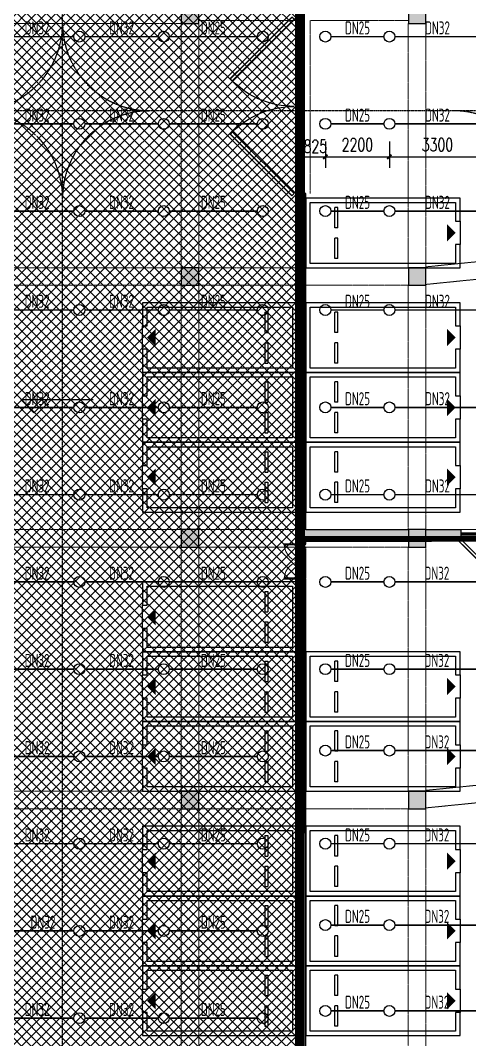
# Model space of a CAD drawing. Extents: x 6824721 to 16538177, y 2478193 to 6665639.
# Drawn here: x 8794641 to 8810068, y 2838464 to 2873509 of the extents above; entities that cross this region are included whole.
import ezdxf

# ---------------------------------------------------------------- set-up
doc = ezdxf.new("R2010")
doc.units = 0
doc.header["$LTSCALE"] = 10
for name, pattern in [('__DASH', [0.35, 0.25, -0.1]), ('DASH', [0.35, 0.25, -0.1]), ('DASHEDX2', [1.5, 1, -0.5])]:
    doc.linetypes.add(name, pattern=pattern)
for name, color, linetype in [('0-wo', 8, 'Continuous'), ('00-停车位', 67, 'Continuous'), ('PUB_HATCH', 8, 'Continuous'), ('S-梁-虚线', 4, 'DASH'), ('W-EQUIP_喷头', 7, 'Continuous'), ('W-PIPE-喷淋中', 6, 'Continuous'), ('W-TEXT_喷淋', 7, 'Continuous'), ('W-TWT_DIM', 3, 'Continuous'), ('WALL', 9, 'Continuous'), ('排水', 224, 'DASHEDX2')]:
    doc.layers.add(name, color=color, linetype=linetype)
doc.layers.add('钢梁', color=141, linetype='Continuous', lineweight=18)
doc.styles.add('_TCH_DIM_T3', font='SIMPLEX', dxfattribs={"width": 0.705882, "bigfont": 'GBCBIG'})
doc.styles.add('_TWT_PIPEDN', font='TSSDENG', dxfattribs={"width": 0.8, "height": 3.5, "bigfont": 'TSSDCHN'})
doc.dimstyles.new('_TWT_ARCH&&150', dxfattribs={"dimtxt": 446.25, "dimasz": 150, "dimexe": 375, "dimexo": 450, "dimgap": 189.375, "dimtad": 1, "dimdec": 0, "dimzin": 0, "dimdsep": 46, "dimtxsty": '_TCH_DIM_T3', "dimblk": 'ARCHTICK', "dimcen": 0.09, "dimclrt": 7, "dimazin": 2, "dimtfac": 1, "dimtdec": 0, "dimtix": 1, "dimtmove": 2, "dimatfit": 3, "dimfxl": 0, "dimtolj": 1, "dimtzin": 0, "dimarcsym": 0})

# ---------------------------------------------------------------- blocks, each defined once
blk = doc.blocks.new('车位2400x5300')
at = {"layer": '00-停车位', "color": 251}
for p, q in [((-875, -1000), (-175, -1000)), ((-875, -1100), (-875, -1000)), ((-175, -1100), (-175, -1000)), ((175, -1000), (875, -1000)), ((175, -1100), (175, -1000)), ((875, -1100), (875, -1000)), ((-875, -1100), (-175, -1100)), ((175, -1100), (875, -1100)), ((400, -5300), (-400, -5300))]:
    blk.add_line(p, q, dxfattribs=at)
blk.add_lwpolyline([(400, -5150), (400, -5300), (1200, -5300), (1200, 0), (-1200, 0), (-1200, -5300), (-400, -5300), (-400, -5150), (-1050, -5150), (-1050, -150), (1050, -150), (1050, -5150), (400, -5150)], dxfattribs=at)
blk.add_lwpolyline([(0, -5150, 0, 600, 0), (0, -4850, 600, 600, 0)], format="xyseb", dxfattribs=at)
blk = doc.blocks.new('_FZH')
blk.add_lwpolyline([(-0.5, -0.5), (0.5, -0.5), (0.5, 0.5), (-0.5, 0.5)], close=True)
at = {"layer": 'PUB_HATCH'}
blk.add_solid([(-0.5, -0.5), (0.5, -0.5), (-0.5, 0.5), (0.5, 0.5)], dxfattribs=at)
blk = doc.blocks.new('$DorLib2D$00000091')
for p, q in [((-0.5, 0.0417), (-0.1464, 0.3952)), ((-0.1464, 0.3952), (-0.1582, 0.407)), ((0.1464, 0.3952), (0.1582, 0.407)), ((0.5, 0.0417), (0.1464, 0.3952)), ((-0.5, 0.0417), (-0.5118, 0.0535)), ((0.5, 0.0417), (0.5118, 0.0535))]:
    blk.add_line(p, q)
at = {"const_width": 0.00833}
for points in [[(-0.5118, 0.0535), (-0.1582, 0.407)], [(0.5118, 0.0535), (0.1582, 0.407)]]:
    blk.add_lwpolyline(points, dxfattribs=at)
for centre, start, end in [((-0.5, 0.0417), 0, 45), ((0.5, 0.0417), 135, 180)]:
    blk.add_arc(centre, 0.5, start, end)
blk = doc.blocks.new('$DorLib2D$00000213')
at = {"color": 0, "linetype": 'DASH', "const_width": 0.02}
blk.add_lwpolyline([(0.5, 0), (-0.5, 0)], dxfattribs=at)
blk = doc.blocks.new('$DorLib2D$00000002')
for p, q in [((-0.5, 0), (-0.5, 0.4875)), ((-0.475, 0.4875), (-0.5, 0.4875)), ((-0.475, 0), (-0.475, 0.4875)), ((0.475, 0), (0.475, 0.4875)), ((0.475, 0.4875), (0.5, 0.4875)), ((0.5, 0), (0.5, 0.4875)), ((-0.5, 0), (-0.475, 0)), ((0.5, 0), (0.475, 0))]:
    blk.add_line(p, q)
at = {"lineweight": 13}
for centre, start, end in [((-0.4875, 0), 0, 88.53072), ((0.4875, 0), 91.46928, 180)]:
    blk.add_arc(centre, 0.4875, start, end, dxfattribs=at)
blk = doc.blocks.new('42pk')
at = {"layer": '排水', "color": 8, "linetype": 'DASH'}
for points in [[(502934, 739465, 0, 0, 0), (503646, 738753, 160, 0, 0), (504070, 738329, 0, 0, 0)], [(508706, 739465, 0, 0, 0), (507994, 738753, 160, 0, 0), (507569, 738329, 0, 0, 0)]]:
    blk.add_lwpolyline(points, format="xyseb", dxfattribs=at)
blk = doc.blocks.new('jkytk')
at = {"layer": 'WALL', "color": 1, "const_width": 200}
for points in [[(8466214, 2927322), (8499413, 2927322), (8499414, 2895497), (8498984, 2895497), (8498984, 2882851), (8498789, 2882851), (8498789, 2828322), (8482789, 2828322)], [(8549989, 2856077), (8515539, 2856077), (8515539, 2864326), (8498935, 2864326), (8498935, 2895326), (8528589, 2895402)], [(8498859, 2828327), (8482776, 2828327), (8482776, 2792327), (8498891, 2792327), (8498891, 2783328), (8504550, 2783328), (8512897, 2775813), (8515479, 2778680), (8515479, 2788843), (8565856, 2844792), (8558488, 2851427), (8549989, 2851427), (8549989, 2856072), (8515539, 2856072), (8515539, 2864326), (8498940, 2864325), (8498889, 2828327)]]:
    blk.add_lwpolyline(points, dxfattribs=at)
blk = doc.blocks.new('LIANGMOBAN')
at = {"layer": 'S-梁-虚线', "color": 8, "lineweight": 18}
for p, q in [((1931291, 159528), (1934816, 159528)), ((1934816, 153578), (1934816, 159528)), ((1935116, 153578), (1935116, 159528)), ((1935116, 159528), (1938491, 159528)), ((1923491, 159428), (1930691, 159428)), ((1930691, 159428), (1930691, 151028)), ((1931291, 151028), (1931291, 159428)), ((1938491, 159428), (1938491, 151028)), ((1939091, 151060), (1939091, 159428)), ((1939091, 151060), (1945766, 151732)), ((1939091, 150457), (1945766, 151129)), ((1930691, 151028), (1923491, 151028)), ((1931291, 151028), (1938491, 151028)), ((1923491, 150428), (1930691, 150428)), ((1930691, 150428), (1930691, 142028)), ((1931291, 142028), (1931291, 150428)), ((1931291, 150428), (1938491, 150428)), ((1938491, 150428), (1938491, 142028)), ((1939091, 142028), (1939091, 150428)), ((1930691, 142028), (1923491, 142028)), ((1931291, 142028), (1938491, 142028)), ((1945791, 142028), (1940291, 142028)), ((1940291, 141728), (1945791, 141728)), ((1923491, 141428), (1930691, 141428)), ((1930691, 141428), (1930691, 133028)), ((1931291, 133028), (1931291, 141428)), ((1931291, 141428), (1938491, 141428)), ((1934666, 140228), (1934666, 141428)), ((1934966, 140228), (1934966, 141428)), ((1938491, 141428), (1938491, 133028)), ((1939091, 133060), (1939091, 141428)), ((1939091, 133060), (1946196, 133775)), ((1930691, 133028), (1923491, 133028)), ((1931291, 133028), (1938491, 133028)), ((1939091, 132457), (1945941, 133147)), ((1923491, 132428), (1930691, 132428)), ((1930691, 132428), (1930691, 124028)), ((1931291, 124028), (1931291, 132428)), ((1931291, 132428), (1938491, 132428)), ((1938491, 132428), (1938491, 124028)), ((1939091, 124060), (1939091, 132428))]:
    blk.add_line(p, q, dxfattribs=at)
blk = doc.blocks.new('_ArchTick')
at = {"color": 0, "linetype": 'ByBlock', "const_width": 0.4}
blk.add_lwpolyline([(-0.5, -0.5), (0.5, 0.5)], dxfattribs=at)
blk = doc.blocks.new('*D1555')
at = {"layer": 'Defpoints', "color": 0, "transparency": 16777216}
for p in [(8804289, 2869800), (8805114, 2869800), (8805114, 2868819)]:
    blk.add_point(p, dxfattribs=at)
at = {"layer": 'W-TWT_DIM', "color": 0, "lineweight": -2, "transparency": 16777216}
for p, q in [((8804289, 2869350), (8804289, 2868444)), ((8805114, 2869350), (8805114, 2868444)), ((8804289, 2868819), (8805114, 2868819))]:
    blk.add_line(p, q, dxfattribs=at)
at = {"layer": 'W-TWT_DIM', "color": 0, "lineweight": -2, "transparency": 16777216, "xscale": 150, "yscale": 150, "zscale": 150, "rotation": 180}
blk.add_blockref('_ArchTick', (8804289, 2868819), dxfattribs=at)
at = {"layer": 'W-TWT_DIM', "color": 0, "lineweight": -2, "transparency": 16777216, "xscale": 150, "yscale": 150, "zscale": 150}
blk.add_blockref('_ArchTick', (8805114, 2868819), dxfattribs=at)
at = {"layer": 'W-TWT_DIM', "color": 7, "transparency": 16777216, "insert": (8804770, 2869180), "char_height": 446.2, "attachment_point": 5, "style": '_TCH_DIM_T3'}
blk.add_mtext('\\A1;825', dxfattribs=at)
blk = doc.blocks.new('*D1556')
at = {"layer": 'Defpoints', "color": 0, "transparency": 16777216}
for p in [(8805114, 2869800), (8807314, 2869800), (8807314, 2868819)]:
    blk.add_point(p, dxfattribs=at)
at = {"layer": 'W-TWT_DIM', "color": 0, "lineweight": -2, "transparency": 16777216}
for p, q in [((8805114, 2869350), (8805114, 2868444)), ((8807314, 2869350), (8807314, 2868444)), ((8805114, 2868819), (8807314, 2868819))]:
    blk.add_line(p, q, dxfattribs=at)
at = {"layer": 'W-TWT_DIM', "color": 0, "lineweight": -2, "transparency": 16777216, "xscale": 150, "yscale": 150, "zscale": 150, "rotation": 180}
blk.add_blockref('_ArchTick', (8805114, 2868819), dxfattribs=at)
at = {"layer": 'W-TWT_DIM', "color": 0, "lineweight": -2, "transparency": 16777216, "xscale": 150, "yscale": 150, "zscale": 150}
blk.add_blockref('_ArchTick', (8807314, 2868819), dxfattribs=at)
at = {"layer": 'W-TWT_DIM', "color": 7, "transparency": 16777216, "insert": (8806214, 2869232), "char_height": 446.2, "attachment_point": 5, "style": '_TCH_DIM_T3'}
blk.add_mtext('\\A1;2200', dxfattribs=at)
blk = doc.blocks.new('*D1557')
at = {"layer": 'Defpoints', "color": 0, "transparency": 16777216}
for p in [(8807314, 2869800), (8810614, 2869800), (8810614, 2868819)]:
    blk.add_point(p, dxfattribs=at)
at = {"layer": 'W-TWT_DIM', "color": 0, "lineweight": -2, "transparency": 16777216}
for p, q in [((8807314, 2869350), (8807314, 2868444)), ((8810614, 2869350), (8810614, 2868444)), ((8807314, 2868819), (8810614, 2868819))]:
    blk.add_line(p, q, dxfattribs=at)
at = {"layer": 'W-TWT_DIM', "color": 0, "lineweight": -2, "transparency": 16777216, "xscale": 150, "yscale": 150, "zscale": 150, "rotation": 180}
blk.add_blockref('_ArchTick', (8807314, 2868819), dxfattribs=at)
at = {"layer": 'W-TWT_DIM', "color": 0, "lineweight": -2, "transparency": 16777216, "xscale": 150, "yscale": 150, "zscale": 150}
blk.add_blockref('_ArchTick', (8810614, 2868819), dxfattribs=at)
at = {"layer": 'W-TWT_DIM', "color": 7, "transparency": 16777216, "insert": (8808964, 2869232), "char_height": 446.2, "attachment_point": 5, "style": '_TCH_DIM_T3'}
blk.add_mtext('\\A1;3300', dxfattribs=at)
blk = doc.blocks.new('$TwtSys$00000125')
blk.add_circle((0, 0, 0), 1)

msp = doc.modelspace()

# ---------------------------------------------------------------- hatches: boundary and pattern name
h = msp.add_hatch()
h.set_pattern_fill('ANSI37', color=8, scale=150)
h.set_pattern_definition([(45, (8303016.86, 2710265.2), (-168.3798, 168.3798), []), (135, (8303016.86, 2710265.2), (-168.3798, -168.3798), [])])
h.paths.add_polyline_path([(8824414.1, 2949451.5), (8824414.1, 2935151.5), (8842714.1, 2935151.5), (8842714.1, 2879526.5), (8827964.1, 2879526.5), (8827964.1, 2881476.5), (8830839.1, 2881476.5), (8830939.1, 2886876.5), (8804334.6, 2886876.5), (8804142.3, 2820149.7), (8833564.1, 2820152.3), (8833564.1, 2817714.5), (8841204.8, 2810768), (8839163.9, 2808501.4), (8843102.6, 2804955), (8820829.2, 2780217.9), (8820829.2, 2770055.4), (8785124.6, 2730401.5), (8708264.1, 2730401.5), (8708264.1, 2736351.5), (8695014.1, 2750701.5), (8695014.1, 2775001.5), (8703014.1, 2775002.8), (8703014.1, 2949451.5), (8712039.3, 2949451.5)])
at = {"layer": '0-wo'}
for points in [[(8804439.1, 2856001.5), (8804439.1, 2867551.5), (8804139.1, 2867551.5), (8804139.1, 2855851.5), (8804289.1, 2855851.5)], [(8804139.1, 2855851.5), (8804139.1, 2855501.5), (8804439.1, 2855501.5), (8804439.1, 2855701.5), (8804289.1, 2855851.5)], [(8807964.1, 2855701.5), (8807964.1, 2856001.5), (8804439.1, 2856001.5), (8804289.1, 2855851.5), (8804439.1, 2855701.5)], [(8808564.1, 2856001.5), (8808564.1, 2855701.5), (8809764, 2855701.5), (8809764, 2856001.5)], [(8804439.1, 2820449.7), (8804439.1, 2854301.5), (8804139.1, 2854301.5), (8804139.1, 2820149.7)]]:
    msp.add_hatch(color=8, dxfattribs=at).paths.add_polyline_path(points)

# ---------------------------------------------------------------- linework, layer by layer
at = {"layer": '0-wo', "color": 8}
for p, q in [((8804439.1, 2867551.5), (8804139.1, 2867551.5)), ((8804139.1, 2867551.5), (8804139.1, 2855851.5)), ((8804439.1, 2867551.5), (8804139.1, 2867551.5)), ((8804139.1, 2867551.5), (8804139.1, 2866101)), ((8804439.1, 2856001.5), (8804439.1, 2867551.5)), ((8804439.1, 2866101), (8804439.1, 2867551.5)), ((8804139.1, 2866101), (8804439.1, 2866101)), ((8795102.7, 2860018.8), (8794652.7, 2860468.8)), ((8794652.7, 2860468.8), (8797139.1, 2860468.8)), ((8795102.7, 2860018.8), (8795552.7, 2860468.8)), ((8804139.1, 2855851.5), (8804139.1, 2855501.5)), ((8804439.1, 2856001.5), (8807964.1, 2856001.5)), ((8808564.1, 2856001.5), (8809764, 2856001.5)), ((8809764, 2856001.5), (8809764, 2855701.5)), ((8804139.1, 2855501.5), (8804439.1, 2855501.5)), ((8804439.1, 2855701.5), (8807964.1, 2855701.5)), ((8804439.1, 2855501.5), (8804439.1, 2855701.5)), ((8808564.1, 2855701.5), (8809764, 2855701.5)), ((8804439.1, 2854301.5), (8804139.1, 2854301.5)), ((8804139.1, 2854301.5), (8804139.1, 2820149.7)), ((8804439.1, 2820449.7), (8804439.1, 2854301.5))]:
    msp.add_line(p, q, dxfattribs=at)
at = {"layer": '0-wo', "color": 8, "linetype": '__DASH', "ltscale": 1.5}
for points in [[(8796089.1, 2756433.4), (8796089.1, 2937489)], [(8888814.1, 2870401.5), (8782889.1, 2870401.5)]]:
    msp.add_lwpolyline(points, dxfattribs=at)
for points in [[(8793089.1, 2870401.5, 0.4142136), (8796089.1, 2873401.5)], [(8799089.1, 2870401.5, -0.4142136), (8796089.1, 2873401.5)], [(8793089.1, 2870401.5, -0.4142136), (8796089.1, 2867401.5)], [(8799089.1, 2870401.5, 0.4142136), (8796089.1, 2867401.5)], [(8809514.1, 2870401.5, -0.4142136), (8812514.1, 2867401.5)]]:
    msp.add_lwpolyline(points, format="xyb", dxfattribs=at)
at = {"layer": '0-wo'}
msp.add_lwpolyline([(8800764.1, 2855401.5), (8800764.1, 2856001.5), (8800164.1, 2856001.5), (8800164.1, 2855401.5)], close=True, dxfattribs=at)
msp.add_solid([(8800764.1, 2855401.5), (8800764.1, 2856001.5), (8800164.1, 2855401.5), (8800164.1, 2856001.5)], dxfattribs=at)
at = {"layer": 'W-PIPE-喷淋中', "ltscale": 1.5, "const_width": 52.5}
for points in [[(8793951.6, 2872951.5), (8796476.6, 2872951.5)], [(8796851.6, 2872951.5), (8799376.6, 2872951.5)], [(8799751.6, 2872951.5), (8802776.6, 2872951.5)], [(8807126.6, 2872951.5), (8805301.6, 2872951.5)], [(8810426.6, 2872951.5), (8807501.6, 2872951.5)], [(8793951.6, 2869951.5), (8796476.6, 2869951.5)], [(8796851.6, 2869951.5), (8799376.6, 2869951.5)], [(8799751.6, 2869951.5), (8802776.6, 2869951.5)], [(8807126.6, 2869951.5), (8805301.6, 2869951.5)], [(8810426.6, 2869951.5), (8807501.6, 2869951.5)], [(8793951.6, 2866951.5), (8796476.6, 2866951.5)], [(8796851.6, 2866951.5), (8799376.6, 2866951.5)], [(8799751.6, 2866951.5), (8802776.6, 2866951.5)], [(8807126.6, 2866951.5), (8805301.6, 2866951.5)], [(8810426.6, 2866951.5), (8807501.6, 2866951.5)], [(8793951.6, 2863551.5), (8796476.6, 2863551.5)], [(8796851.6, 2863551.5), (8799376.6, 2863551.5)], [(8799751.6, 2863551.5), (8802776.6, 2863551.5)], [(8807126.6, 2863551.5), (8805301.6, 2863551.5)], [(8810426.6, 2863551.5), (8807501.6, 2863551.5)], [(8793951.6, 2860201.5), (8796476.6, 2860201.5)], [(8796851.6, 2860201.5), (8799376.6, 2860201.5)], [(8799751.6, 2860201.5), (8802776.6, 2860201.5)], [(8807126.6, 2860201.5), (8805301.6, 2860201.5)], [(8810426.6, 2860201.5), (8807501.6, 2860201.5)], [(8793951.6, 2857201.5), (8796476.6, 2857201.5)], [(8796851.6, 2857201.5), (8799376.6, 2857201.5)], [(8799751.6, 2857201.5), (8802776.6, 2857201.5)], [(8807126.6, 2857201.5), (8805301.6, 2857201.5)], [(8810426.6, 2857201.5), (8807501.6, 2857201.5)], [(8793951.6, 2854201.5), (8796476.6, 2854201.5)], [(8796851.6, 2854201.5), (8799376.6, 2854201.5)], [(8799751.6, 2854201.5), (8802776.6, 2854201.5)], [(8807126.6, 2854201.5), (8805301.6, 2854201.5)], [(8810386.6, 2854201.5), (8807501.6, 2854201.5)], [(8793951.6, 2851201.5), (8796476.6, 2851201.5)], [(8796851.6, 2851201.5), (8799376.6, 2851201.5)], [(8799751.6, 2851201.5), (8802776.6, 2851201.5)], [(8807126.6, 2851201.5), (8805301.6, 2851201.5)], [(8810386.6, 2851201.5), (8807501.6, 2851201.5)], [(8793951.6, 2848201.5), (8796476.6, 2848201.5)], [(8796851.6, 2848201.5), (8799376.6, 2848201.5)], [(8799751.6, 2848201.5), (8802776.6, 2848201.5)], [(8807126.6, 2848401.5), (8805301.6, 2848401.5)], [(8810386.6, 2848401.5), (8807501.6, 2848401.5)], [(8793951.6, 2845201.5), (8796476.6, 2845201.5)], [(8796851.6, 2845201.5), (8799376.6, 2845201.5)], [(8799751.6, 2845201.5), (8802776.6, 2845201.5)], [(8807126.6, 2845201.5), (8805301.6, 2845201.5)], [(8810386.6, 2845201.5), (8807501.6, 2845201.5)], [(8794351.6, 2842201.5), (8796476.6, 2842201.5)], [(8796851.6, 2842201.5), (8799376.6, 2842201.5)], [(8799751.6, 2842201.5), (8802776.6, 2842201.5)], [(8807126.6, 2842401.5), (8805301.6, 2842401.5)], [(8810386.6, 2842401.5), (8807501.6, 2842401.5)], [(8807126.6, 2839451.5), (8805301.6, 2839451.5)], [(8810386.6, 2839451.5), (8807501.6, 2839451.5)], [(8793951.6, 2839201.5), (8796476.6, 2839201.5)], [(8796851.6, 2839201.5), (8799376.6, 2839201.5)], [(8799751.6, 2839201.5), (8802776.6, 2839201.5)]]:
    msp.add_lwpolyline(points, dxfattribs=at)

# ---------------------------------------------------------------- block references
msp.add_blockref('jkytk', (305383.7, -8645.8))
at = {"layer": '0-wo'}
msp.add_blockref('42pk', (8298472.7, 2100226.9), dxfattribs=at)
at = {"layer": '0-wo', "color": 8}
for name, p, xscale, yscale, zscale, rotation in [('_FZH', (8800464.1, 2873701.5), 600, 600, 600, 90), ('_FZH', (8808264.1, 2873701.5), 600, 600, 600, 90), ('$DorLib2D$00000091', (8804289.1, 2870551.5), 6000, -6000, 300, 269.9999999999968), ('$DorLib2D$00000213', (8804289.1, 2870551.5), 6000, 6000, 300, 270), ('_FZH', (8800464.1, 2864701.5), 600, 600, 600, 90), ('_FZH', (8808264.1, 2864701.5), 600, 600, 600, 90), ('_FZH', (8808264.1, 2855701.5), 600, 600, 600, 90), ('$DorLib2D$00000002', (8804289.1, 2854901.5), -1200, -1200, 300, 270), ('_FZH', (8800464.1, 2846701.5), 600, 600, 600, 90), ('_FZH', (8808264.1, 2846701.5), 600, 600, 600, 90)]:
    msp.add_blockref(name, p, dxfattribs=dict(at, xscale=xscale, yscale=yscale, zscale=zscale, rotation=rotation))
for p, rotation in [((8804439.1, 2866201.5), 90), ((8804139.1, 2862601.5), 270), ((8804439.1, 2862601.5), 90), ((8804139.1, 2860201.5), 270), ((8804439.1, 2860201.5), 90), ((8804139.1, 2857801.5), 270), ((8804439.1, 2857801.5), 90), ((8804139.1, 2853001.5), 270), ((8804139.1, 2850601.5), 270), ((8804439.1, 2850601.5), 90), ((8804139.1, 2848201.5), 270), ((8804439.1, 2848201.5), 90), ((8804139.1, 2844601.5), 270), ((8804439.1, 2844601.5), 90), ((8804139.1, 2842201.5), 270), ((8804439.1, 2842201.5), 90), ((8804139.1, 2839801.5), 270), ((8804439.1, 2839801.5), 90)]:
    msp.add_blockref('车位2400x5300', p, dxfattribs=dict(at, rotation=rotation))
at = {"layer": '0-wo', "color": 8, "yscale": -5500, "zscale": 100}
for name, p, xscale in [('$DorLib2D$00000213', (8812514, 2855851.5), 5500), ('$DorLib2D$00000091', (8812514, 2855897.7), -5500)]:
    msp.add_blockref(name, p, dxfattribs=dict(at, xscale=xscale))
at = {"layer": 'W-EQUIP_喷头', "xscale": 187.5, "yscale": 187.5, "zscale": 187.5}
for p in [(8796664.1, 2872951.5), (8799564.1, 2872951.5), (8802964.1, 2872951.5), (8805114.1, 2872951.5), (8807314.1, 2872951.5), (8796664.1, 2869951.5), (8799564.1, 2869951.5), (8802964.1, 2869951.5), (8805114.1, 2869951.5), (8807314.1, 2869951.5), (8796664.1, 2866951.5), (8799564.1, 2866951.5), (8802964.1, 2866951.5), (8805114.1, 2866951.5), (8807314.1, 2866951.5), (8796664.1, 2863551.5), (8799564.1, 2863551.5), (8802964.1, 2863551.5), (8805114.1, 2863551.5), (8807314.1, 2863551.5), (8796664.1, 2860201.5), (8799564.1, 2860201.5), (8802964.1, 2860201.5), (8805114.1, 2860201.5), (8807314.1, 2860201.5), (8796664.1, 2857201.5), (8799564.1, 2857201.5), (8802964.1, 2857201.5), (8805114.1, 2857201.5), (8807314.1, 2857201.5), (8796664.1, 2854201.5), (8799564.1, 2854201.5), (8802964.1, 2854201.5), (8805114.1, 2854201.5), (8807314.1, 2854201.5), (8796664.1, 2851201.5), (8799564.1, 2851201.5), (8802964.1, 2851201.5), (8805114.1, 2851201.5), (8807314.1, 2851201.5), (8805114.1, 2848401.5), (8807314.1, 2848401.5), (8796664.1, 2848201.5), (8799564.1, 2848201.5), (8802964.1, 2848201.5), (8796664.1, 2845201.5), (8799564.1, 2845201.5), (8802964.1, 2845201.5), (8805114.1, 2845201.5), (8807314.1, 2845201.5), (8805114.1, 2842401.5), (8807314.1, 2842401.5), (8796664.1, 2842201.5), (8799564.1, 2842201.5), (8802964.1, 2842201.5), (8796664.1, 2839201.5), (8799564.1, 2839201.5), (8802964.1, 2839201.5), (8805114.1, 2839451.5), (8807314.1, 2839451.5)]:
    msp.add_blockref('$TwtSys$00000125', p, dxfattribs=at)
at = {"layer": '钢梁', "color": 6}
msp.add_blockref('LIANGMOBAN', (6869472.7, 2713973), dxfattribs=at)

# ---------------------------------------------------------------- texts
at = {"layer": 'W-TEXT_喷淋', "style": '_TWT_PIPEDN', "width": 0.64}
for s, p in [('DN32', (8794787.6, 2873026.5)), ('DN32', (8797687.6, 2873026.5)), ('DN25', (8800837.6, 2873026.5)), ('DN25', (8805787.6, 2873026.5)), ('DN32', (8808537.6, 2873026.5)), ('DN32', (8794787.6, 2870026.5)), ('DN32', (8797687.6, 2870026.5)), ('DN25', (8800837.6, 2870026.5)), ('DN25', (8805787.6, 2870026.5)), ('DN32', (8808537.6, 2870026.5)), ('DN32', (8794787.6, 2867026.5)), ('DN32', (8797687.6, 2867026.5)), ('DN25', (8800837.6, 2867026.5)), ('DN25', (8805787.6, 2867026.5)), ('DN32', (8808537.6, 2867026.5)), ('DN32', (8794787.6, 2863626.5)), ('DN32', (8797687.6, 2863626.5)), ('DN25', (8800837.6, 2863626.5)), ('DN25', (8805787.6, 2863626.5)), ('DN32', (8808537.6, 2863626.5)), ('DN32', (8794787.6, 2860276.5)), ('DN32', (8797687.6, 2860276.5)), ('DN25', (8800837.6, 2860276.5)), ('DN25', (8805787.6, 2860276.5)), ('DN32', (8808537.6, 2860276.5)), ('DN32', (8794787.6, 2857276.5)), ('DN32', (8797687.6, 2857276.5)), ('DN25', (8800837.6, 2857276.5)), ('DN25', (8805787.6, 2857276.5)), ('DN32', (8808537.6, 2857276.5)), ('DN32', (8794787.6, 2854276.5)), ('DN32', (8797687.6, 2854276.5)), ('DN25', (8800837.6, 2854276.5)), ('DN25', (8805787.6, 2854276.5)), ('DN32', (8808517.6, 2854276.5)), ('DN32', (8794787.6, 2851276.5)), ('DN32', (8797687.6, 2851276.5)), ('DN25', (8800837.6, 2851276.5)), ('DN25', (8805787.6, 2851276.5)), ('DN32', (8808517.6, 2851276.5)), ('DN25', (8805787.6, 2848476.5)), ('DN32', (8808517.6, 2848476.5)), ('DN32', (8794787.6, 2848276.5)), ('DN32', (8797687.6, 2848276.5)), ('DN25', (8800837.6, 2848276.5)), ('DN32', (8794787.6, 2845276.5)), ('DN32', (8797687.6, 2845276.5)), ('DN25', (8800837.6, 2845276.5)), ('DN25', (8805787.6, 2845276.5)), ('DN32', (8808517.6, 2845276.5)), ('DN25', (8805787.6, 2842476.5)), ('DN32', (8808517.6, 2842476.5)), ('DN32', (8794987.6, 2842276.5)), ('DN32', (8797687.6, 2842276.5)), ('DN25', (8800837.6, 2842276.5)), ('DN25', (8805787.6, 2839526.5)), ('DN32', (8808517.6, 2839526.5)), ('DN32', (8794787.6, 2839276.5)), ('DN32', (8797687.6, 2839276.5)), ('DN25', (8800837.6, 2839276.5))]:
    msp.add_text(s, height=450, dxfattribs=at).set_placement(p)

# ---------------------------------------------------------------- dimensions: what is measured, and where the dimension line sits
at = {"layer": 'W-TWT_DIM'}
dim = msp.add_linear_dim(base=(8805114.1, 2868819.3), p1=(8804289.1, 2869800.3), p2=(8805114.1, 2869800.3), angle=0, dimstyle='_TWT_ARCH&&150', dxfattribs=at)
dim.commit()
dim.dimension.update_dxf_attribs({"geometry": '*D1555', "text_midpoint": (8804770.1, 2869179.8), "dimtype": 129})
for p1, p2, picture, middle in [((8805114.1, 2869800.3), (8807314.1, 2869800.3), '*D1556', (8806214.1, 2869231.8)), ((8807314.1, 2869800.3), (8810614.1, 2869800.3), '*D1557', (8808964.1, 2869231.8))]:
    dim = msp.add_aligned_dim(p1=p1, p2=p2, distance=-981, dimstyle='_TWT_ARCH&&150', dxfattribs=at)
    dim.commit()
    dim.dimension.update_dxf_attribs({"geometry": picture, "text_midpoint": middle})

doc.saveas('drawing.dxf')
